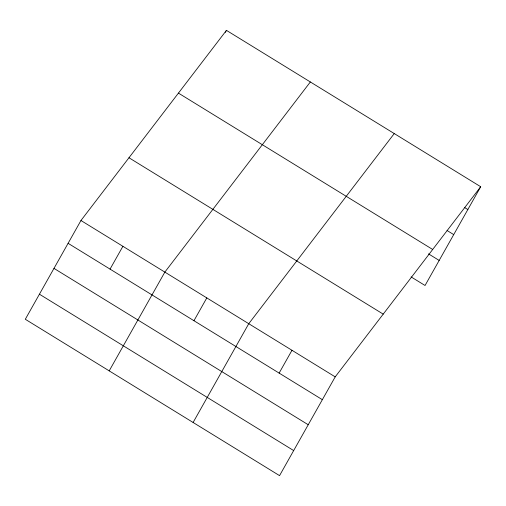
<?xml version="1.0" encoding="UTF-8"?>
<svg xmlns="http://www.w3.org/2000/svg" width="506" height="506" viewBox="0 0 506 506"><rect width="100%" height="100%" fill="white"/><g stroke="black" fill="none" stroke-linecap="round" stroke-linejoin="round"><path stroke-width="0.76" d="M80.954 220.508L25.3 319.273L279.552 475.634L335.206 376.869L480.7 186.727L226.448 30.366L80.954 220.508L335.206 376.869M225.315 32.378L226.448 30.366M110.049 269.116L122.901 246.308M109.201 370.873L164.855 272.108L310.349 81.966M193.956 320.715L206.809 297.907M193.109 422.472L248.756 323.707L394.256 133.565M279.129 373.099L291.981 350.291M480.7 186.727L425.046 285.492L411.087 276.902M464.521 207.492L467.848 209.535M447.076 230.515L453.724 234.601M178.435 93.11L432.687 249.477M428.531 253.885L439.17 260.426M128.967 157.758L383.219 314.125M68.101 243.316L322.354 399.677M53.978 268.382L308.23 424.743M39.424 294.207L293.676 450.568"/></g></svg>
